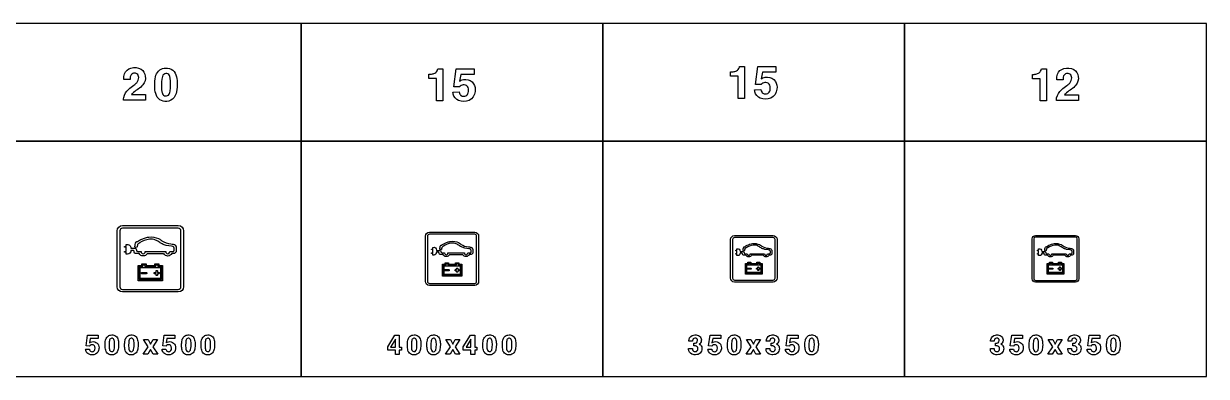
# Model space of a CAD drawing. Extents: x 0 to 18160, y 0 to 2655.
# Drawn here: x 9262 to 18160, y 0 to 2655 of the extents above; entities that cross this region are included whole.
import ezdxf

# ---------------------------------------------------------------- set-up
doc = ezdxf.new("R2010")
doc.units = 0
doc.header["$MEASUREMENT"] = 0

msp = doc.modelspace()

# ---------------------------------------------------------------- linework, layer by layer
for points in [[(9080, 1770), (11350, 1770), (11350, 2655), (9080, 2655)], [(11350, 1770), (13620, 1770), (13620, 2655), (11350, 2655)], [(13620, 1770), (15890, 1770), (15890, 2655), (13620, 2655)], [(15890, 1770), (18160, 1770), (18160, 2655), (15890, 2655)], [(9080, 0), (11350, 0), (11350, 1770), (9080, 1770)], [(11350, 0), (13620, 0), (13620, 1770), (11350, 1770)], [(13620, 0), (15890, 0), (15890, 1770), (13620, 1770)], [(15890, 0), (18160, 0), (18160, 1770), (15890, 1770)], [(10214.9, 834.511), (10247.7, 834.511), (10247.7, 847.511), (10279, 847.511), (10279, 834.511), (10305.6, 834.511), (10305.6, 720.226), (10214.9, 720.226), (10124.3, 720.226), (10124.3, 834.511), (10150.9, 834.511), (10150.9, 847.511), (10182.2, 847.511), (10182.2, 834.511)], [(10214.9, 826.654), (10255.9, 826.654), (10255.9, 839.654), (10272, 839.654), (10272, 826.654), (10298.5, 826.654), (10298.5, 728.083), (10214.9, 728.083), (10131.4, 728.083), (10131.4, 826.654), (10157.9, 826.654), (10157.9, 839.654), (10174, 839.654), (10174, 826.654)], [(10214.9, 818.939), (10290.5, 818.939), (10290.5, 736.225), (10214.9, 736.225), (10139.4, 736.225), (10139.4, 818.939)], [(12485, 844.609), (12511.2, 844.609), (12511.2, 855.008), (12536.2, 855.008), (12536.2, 844.609), (12557.5, 844.609), (12557.5, 753.18), (12485, 753.18), (12412.4, 753.18), (12412.4, 844.609), (12433.7, 844.609), (12433.7, 855.008), (12458.7, 855.008), (12458.7, 844.609)], [(12485, 838.323), (12517.7, 838.323), (12517.7, 848.723), (12530.6, 848.723), (12530.6, 838.323), (12551.8, 838.323), (12551.8, 759.466), (12485, 759.466), (12418.1, 759.466), (12418.1, 838.323), (12439.3, 838.323), (12439.3, 848.723), (12452.2, 848.723), (12452.2, 838.323)], [(12485, 832.151), (12545.4, 832.151), (12545.4, 765.979), (12485, 765.979), (12424.5, 765.979), (12424.5, 832.151)], [(14755, 849.657), (14777.9, 849.657), (14777.9, 858.756), (14799.8, 858.756), (14799.8, 849.657), (14818.4, 849.657), (14818.4, 769.657), (14755, 769.657), (14691.5, 769.657), (14691.5, 849.657), (14710.1, 849.657), (14710.1, 858.756), (14732, 858.756), (14732, 849.657)], [(14755, 844.157), (14783.6, 844.157), (14783.6, 853.256), (14794.9, 853.256), (14794.9, 844.157), (14813.4, 844.157), (14813.4, 775.157), (14755, 775.157), (14696.5, 775.157), (14696.5, 844.157), (14715, 844.157), (14715, 853.256), (14726.3, 853.256), (14726.3, 844.157)], [(14755, 838.756), (14807.8, 838.756), (14807.8, 780.856), (14755, 780.856), (14702.1, 780.856), (14702.1, 838.756)], [(17025, 849.657), (17047.9, 849.657), (17047.9, 858.756), (17069.8, 858.756), (17069.8, 849.657), (17088.4, 849.657), (17088.4, 769.657), (17025, 769.657), (16961.5, 769.657), (16961.5, 849.657), (16980.1, 849.657), (16980.1, 858.756), (17002, 858.756), (17002, 849.657)], [(17025, 844.157), (17053.6, 844.157), (17053.6, 853.256), (17064.9, 853.256), (17064.9, 844.157), (17083.4, 844.157), (17083.4, 775.157), (17025, 775.157), (16966.5, 775.157), (16966.5, 844.157), (16985, 844.157), (16985, 853.256), (16996.3, 853.256), (16996.3, 844.157)], [(17025, 838.756), (17077.8, 838.756), (17077.8, 780.856), (17025, 780.856), (16972.1, 780.856), (16972.1, 838.756)], [(10198.2, 221.797), (10163.1, 276.346), (10197.9, 276.346), (10216.2, 242.294), (10234.9, 276.346), (10269, 276.346), (10233.5, 222.318), (10270, 166.299), (10235.4, 166.299), (10215.6, 202.389), (10195.2, 166.299), (10161, 166.299)], [(12001, 222.096), (12055.2, 309.963), (12087.1, 309.963), (12087.1, 219.228), (12103.3, 219.228), (12103.3, 196.409), (12087.1, 196.409), (12087.1, 165.058), (12058.6, 165.058), (12058.6, 196.409), (12001, 196.409)], [(12058.6, 280.769), (12022.6, 219.228), (12058.6, 219.228)], [(12472.5, 221.797), (12437.4, 276.346), (12472.2, 276.346), (12490.5, 242.294), (12509.2, 276.346), (12543.3, 276.346), (12507.8, 222.318), (12544.3, 166.299), (12509.7, 166.299), (12489.9, 202.389), (12469.5, 166.299), (12435.3, 166.299)], [(12569, 222.114), (12623.3, 309.981), (12655.1, 309.981), (12655.1, 219.246), (12671.3, 219.246), (12671.3, 196.427), (12655.1, 196.427), (12655.1, 165.076), (12626.6, 165.076), (12626.6, 196.427), (12569, 196.427)], [(12626.6, 280.787), (12590.6, 219.246), (12626.6, 219.246)], [(14734.2, 221.783), (14699.1, 276.332), (14733.9, 276.332), (14752.1, 242.28), (14770.8, 276.332), (14805, 276.333), (14769.4, 222.304), (14806, 166.285), (14771.4, 166.285), (14751.6, 202.375), (14731.2, 166.285), (14697, 166.285)], [(17004.2, 221.783), (16969.1, 276.332), (17003.9, 276.332), (17022.1, 242.28), (17040.8, 276.332), (17075, 276.333), (17039.4, 222.304), (17076, 166.285), (17041.4, 166.285), (17021.6, 202.375), (17001.2, 166.285), (16967, 166.285)]]:
    msp.add_lwpolyline(points, close=True)
for points in [[(10012.9, 2078.85, -0.0640343), (10014.2, 2099.78, -0.161687), (10050, 2160.33, -0.0283718), (10091.8, 2192.71, 0.0545111), (10112.7, 2210.64, 0.192461), (10127.7, 2250.18, 0.234238), (10114.1, 2276.56, 0.196223), (10088.8, 2281.34, 0.252425), (10066.8, 2264.16, 0.0856617), (10062.7, 2247.14, 0.0202329), (10062, 2235.45), (10015.3, 2235.45, -0.0983795), (10021.4, 2276.76, -0.245047), (10067.6, 2319.89, -0.207102), (10144.5, 2311.55, -0.233443), (10177, 2259.22, -0.20961), (10158.8, 2195.04, -0.0785124), (10124.9, 2163.57, 0.0107372), (10089.1, 2137.78, 0.0665092), (10073.2, 2121.74), (10177.7, 2121.74), (10177.7, 2078.85)], [(10247.9, 2191.49, -0.0563084), (10253.9, 2254.32, -0.130301), (10276.1, 2298.12, -0.174843), (10317.9, 2319.53, -0.147552), (10371, 2312.89, -0.192146), (10407.8, 2269.73, -0.0833996), (10417.1, 2212.7, -0.0545507), (10412.1, 2141.92, -0.116773), (10393, 2097.85, -0.221099), (10338.1, 2070.16, -0.162564), (10286.7, 2082.68, -0.174743), (10255.4, 2128.1, -0.0640867), (10247.9, 2186.79)], [(12310.9, 2274.45), (12324.1, 2274.45, 0.0261527), (12330.1, 2275.12, 0.0824327), (12354.9, 2282.34, 0.211118), (12374.9, 2306.08, 0.0230957), (12377.6, 2315.99), (12415.7, 2315.99), (12415.7, 2074.01), (12367.1, 2074.01), (12367.1, 2241.03), (12310.9, 2241.03)], [(12491, 2139), (12538, 2140.78, 0.0452719), (12544.4, 2124.55, 0.0567733), (12549.1, 2117.67, 0.070207), (12553.5, 2114.2, 0.264984), (12589.6, 2112.3, 0.20748), (12607, 2135.41, 0.147389), (12605.8, 2173.44, 0.308532), (12576.4, 2194.85, 0.215743), (12546.7, 2184.62, 0.028781), (12541.3, 2178.38), (12498.7, 2180.39), (12516.5, 2315.07), (12650.5, 2315.07), (12650.5, 2273.2), (12550.1, 2273.2), (12541.1, 2221.19, -0.0211252), (12554.1, 2228.73, -0.121371), (12587.4, 2234.58, -0.244671), (12647.2, 2202.63, -0.173069), (12658.7, 2143.5, -0.256779), (12613.6, 2077.51, -0.199585), (12534, 2076.44, -0.245625), (12493.7, 2125.34, -0.0170062)], [(14580.9, 2291.94), (14594, 2291.94, 0.0261527), (14600, 2292.61, 0.0824327), (14624.9, 2299.84, 0.211118), (14644.9, 2323.58, 0.0230957), (14647.6, 2333.49), (14685.7, 2333.49), (14685.7, 2091.51), (14637.1, 2091.51), (14637.1, 2258.53), (14580.9, 2258.53)], [(14761, 2156.5), (14808, 2158.28, 0.0452719), (14814.4, 2142.04, 0.0567733), (14819.1, 2135.17, 0.070207), (14823.5, 2131.7, 0.264984), (14859.6, 2129.8, 0.20748), (14877, 2152.9, 0.147389), (14875.8, 2190.94, 0.308532), (14846.4, 2212.34, 0.215743), (14816.7, 2202.11, 0.028781), (14811.3, 2195.87), (14768.7, 2197.89), (14786.5, 2332.56), (14920.5, 2332.56), (14920.5, 2290.7), (14820.1, 2290.7), (14811.1, 2238.69, -0.0211252), (14824, 2246.23, -0.121371), (14857.4, 2252.07, -0.244671), (14917.2, 2220.12, -0.173069), (14928.7, 2161, -0.256779), (14883.6, 2095.01, -0.199585), (14804, 2093.94, -0.245625), (14763.7, 2142.83, -0.0170062)], [(16852.4, 2273.43), (16865.5, 2273.43, 0.0261527), (16871.5, 2274.1, 0.0824327), (16896.4, 2281.32, 0.211118), (16916.4, 2305.06, 0.0230957), (16919, 2314.97), (16957.1, 2314.97), (16957.1, 2072.99), (16908.5, 2072.99), (16908.5, 2240.01), (16852.4, 2240.01)], [(17032.5, 2075.98, -0.0640343), (17033.7, 2096.92, -0.161687), (17069.6, 2157.46, -0.0283718), (17111.4, 2189.85, 0.0545111), (17132.3, 2207.78, 0.192461), (17147.3, 2247.31, 0.234238), (17133.7, 2273.69, 0.196223), (17108.4, 2278.47, 0.252425), (17086.4, 2261.29, 0.0856617), (17082.3, 2244.27, 0.0202329), (17081.6, 2232.58), (17034.9, 2232.58, -0.0983795), (17041, 2273.89, -0.245047), (17087.1, 2317.02, -0.207102), (17164.1, 2308.68, -0.233443), (17196.6, 2256.35, -0.20961), (17178.4, 2192.18, -0.0785124), (17144.5, 2160.7, 0.0107372), (17108.7, 2134.91, 0.0665092), (17092.8, 2118.88), (17197.3, 2118.88), (17197.3, 2075.98)], [(10299.2, 2160.96, 0.0124589), (10299.8, 2154.64, 0.0668192), (10305.4, 2129.25, 0.615362), (10356.3, 2123.64, 0.0726881), (10361.7, 2136.67, 0.0588562), (10366.4, 2173.95, 0.0389037), (10364.8, 2240.94, 0.084671), (10358.2, 2264.28, 0.156013), (10346.8, 2276.44, 0.143208), (10331, 2279.4, 0.172584), (10315.3, 2273.2, 0.132565), (10305.3, 2257.64, 0.0498315), (10300.8, 2235.92, 0.0368731)], [(10005, 634.996, -0.414213), (9964.99, 674.996), (9964.99, 1095, -0.414213), (10005, 1135), (10425, 1135, -0.414213), (10465, 1095), (10465, 674.996, -0.414213), (10425, 634.996)], [(10005, 654.996), (10425, 654.996, 0.414213), (10445, 674.996), (10445, 1095, 0.414213), (10425, 1115), (10005, 1115, 0.414213), (9984.99, 1095), (9984.99, 674.996, 0.414213)], [(12315, 684.995, -0.414213), (12285, 714.995), (12285, 1055, -0.414213), (12315, 1085), (12655, 1085, -0.414213), (12685, 1055), (12685, 714.995, -0.414213), (12655, 684.995)], [(12315, 699.996), (12655, 699.996, 0.414213), (12670, 714.996), (12670, 1055, 0.414213), (12655, 1070), (12315, 1070, 0.414213), (12300, 1055), (12300, 714.996, 0.414213)], [(10393.1, 966.2, 0.124732), (10392.6, 968.979, 0.0381465), (10390.6, 971.802, 0.227751), (10373.9, 980.011), (10334.2, 985.847, -0.0593757), (10303.2, 996.536, -0.0433278), (10285.2, 1007.12, 0.0348734), (10254.1, 1025.7, 0.127708), (10207.2, 1032.65, 0.0991809), (10133.6, 1004.05, -0.0411542), (10131.5, 1002.62, -0.0320584), (10128.3, 1001.2, 0.0104138), (10127.6, 1000.91, 0.123493), (10123.6, 998.767, 0.111268), (10118.3, 992.052, 0.15178), (10117.2, 987.766, 0.0146576), (10117.1, 984.195, -0.0775334), (10115.5, 977.494), (10115.1, 976.144, -0.0309572), (10114.5, 974.315, -0.065183), (10113.8, 973.372, -0.297619), (10100.2, 972.312, -0.324803), (10099.5, 973.687, -0.0178227), (10099.2, 975.976, -0.0285094), (10099.2, 978.952, -0.0355066), (10101.8, 993.2, -0.0861176), (10108.3, 1010.82, -0.179688), (10111.6, 1014.17, -0.142431), (10114.8, 1014.57), (10118.3, 1014.61, 0.224117), (10119.3, 1014.92, -0.0786464), (10143.9, 1029.77, -0.0361583), (10170.8, 1040.9, -0.0398767), (10202.3, 1048.82, -0.140332), (10275.8, 1036.92, -0.0443647), (10295.8, 1025.28, -0.0139039), (10301.8, 1020.8, 0.131042), (10368.1, 997.662), (10379.5, 996.233, -0.0802319), (10393.6, 993.238, -0.0112995), (10396.9, 992.013, -0.11714), (10407.2, 980.909, -0.0985183), (10409.2, 975.376), (10409.2, 939.433, -0.313688), (10407.6, 934.838, -0.113281), (10395.9, 925.035), (10376.6, 925.033, -0.616904), (10316.8, 923.732), (10313.3, 923.471), (10191.2, 923.351, -0.572758), (10129.8, 923.854), (10103.3, 923.857, -0.35486), (10092.2, 934.643), (10092.2, 939.26, 0.424123), (10085.6, 946.887), (10084.8, 946.894), (10068.5, 946.751, -0.392922), (10043.8, 918.87, -0.0980729), (10033.3, 919.878), (10033.3, 928.854), (10033.3, 930.202), (10033.3, 935.488), (10020.9, 935.482), (10020.6, 935.482), (10020.6, 940.739), (10021.1, 940.739), (10033.3, 940.745), (10033.3, 945.036), (10033.3, 953.937), (10033.3, 971.815), (10020.6, 971.815), (10020.6, 977.072), (10033.3, 977.072), (10033.3, 978.513), (10033.3, 992.021, -0.523805), (10068.2, 964.878, 0.226693), (10069.1, 964.306, 0.0494083), (10069.8, 964.306), (10100.1, 964.306, -0.36708), (10110.2, 949.823, 0.267395), (10120.6, 940.042, 0.0983989), (10121.6, 939.948), (10144.6, 939.948), (10144.9, 939.948, 0.00676945), (10144.8, 939.227, 1.04078), (10176.3, 939.945), (10330.8, 939.977, 1.09221), (10361.6, 939.955), (10385.9, 939.961, 0.414492), (10393, 947.106), (10393.1, 963.422)], [(12627.4, 949.959, 0.124732), (12627.1, 952.182, 0.0381465), (12625.5, 954.441, 0.227751), (12612.1, 961.008), (12580.4, 965.677, -0.0593757), (12555.6, 974.228, -0.0433278), (12541.2, 982.696, 0.0348734), (12516.2, 997.556, 0.127708), (12478.8, 1003.12, 0.0991809), (12419.9, 980.241, -0.0411542), (12418.2, 979.099, -0.0320584), (12415.7, 977.956, 0.0104138), (12415.1, 977.727, 0.123493), (12411.9, 976.013, 0.111268), (12407.7, 970.641, 0.15178), (12406.8, 967.213, 0.0146576), (12406.6, 964.355, -0.0775334), (12405.4, 958.995), (12405, 957.915, -0.0309572), (12404.6, 956.451, -0.065183), (12404, 955.697, -0.297619), (12393.2, 954.849, -0.324803), (12392.6, 955.949, -0.0178227), (12392.4, 957.781, -0.0285094), (12392.4, 960.161, -0.0355066), (12394.4, 971.56, -0.0861176), (12399.7, 985.659, -0.179688), (12402.3, 988.333, -0.142431), (12404.8, 988.658), (12407.7, 988.685, 0.224117), (12408.5, 988.939, -0.0786464), (12428.1, 1000.81, -0.0361583), (12449.6, 1009.72, -0.0398767), (12474.9, 1016.06, -0.140332), (12533.6, 1006.53, -0.0443647), (12549.6, 997.223, -0.0139039), (12554.4, 993.64, 0.131042), (12607.4, 975.129), (12616.6, 973.986, -0.0802319), (12627.9, 971.59, -0.0112995), (12630.5, 970.61, -0.11714), (12638.8, 961.727, -0.0985183), (12640.4, 957.301), (12640.4, 928.546, -0.313688), (12639.1, 924.87, -0.113281), (12629.7, 917.027), (12614.3, 917.026, -0.616904), (12566.4, 915.985), (12563.7, 915.776), (12466, 915.68, -0.572758), (12416.8, 916.083), (12395.7, 916.085, -0.35486), (12386.8, 924.714), (12386.8, 928.408, 0.424123), (12381.5, 934.509), (12380.8, 934.515), (12367.8, 934.4, -0.392922), (12348, 912.095, -0.0980729), (12339.7, 912.902), (12339.7, 920.083), (12339.7, 921.161), (12339.7, 925.39), (12329.7, 925.385), (12329.5, 925.385), (12329.5, 929.591), (12329.8, 929.591), (12339.7, 929.595), (12339.7, 933.028), (12339.7, 940.149), (12339.7, 954.451), (12329.5, 954.451), (12329.5, 958.657), (12339.7, 958.657), (12339.7, 959.81), (12339.7, 970.616, -0.523805), (12367.6, 948.902, 0.226693), (12368.2, 948.445, 0.0494083), (12368.8, 948.445), (12393, 948.445, -0.36708), (12401.2, 936.858, 0.267395), (12409.5, 929.033, 0.0983989), (12410.3, 928.958), (12428.7, 928.958), (12428.9, 928.958, 0.00676945), (12428.8, 928.381, 1.04078), (12454.1, 928.956), (12577.6, 928.981, 1.09221), (12602.3, 928.964), (12621.7, 928.968, 0.414492), (12627.4, 934.685), (12627.4, 947.737)], [(14610, 709.996, -0.414213), (14580, 739.996), (14580, 1030, -0.414213), (14610, 1060), (14900, 1060, -0.414213), (14930, 1030), (14930, 739.996, -0.414213), (14900, 709.996)], [(14610, 724.996), (14900, 724.996, 0.414213), (14915, 739.996), (14915, 1030, 0.414213), (14900, 1045), (14610, 1045, 0.414213), (14595, 1030), (14595, 739.996, 0.414213)], [(14879.6, 941.838, 0.124732), (14879.3, 943.784, 0.0381465), (14877.9, 945.76, 0.227751), (14866.2, 951.506), (14838.4, 955.591, -0.0593757), (14816.7, 963.074, -0.0433278), (14804.1, 970.483, 0.0348734), (14782.3, 983.486, 0.127708), (14749.5, 988.351, 0.0991809), (14698, 968.335, -0.0411542), (14696.5, 967.335, -0.0320584), (14694.3, 966.335, 0.0104138), (14693.8, 966.135, 0.123493), (14691, 964.635, 0.111268), (14687.3, 959.935, 0.15178), (14686.5, 956.935, 0.0146576), (14686.4, 954.435, -0.0775334), (14685.3, 949.745), (14685, 948.799, -0.0309572), (14684.6, 947.519, -0.065183), (14684.1, 946.859, -0.297619), (14674.6, 946.117, -0.324803), (14674.1, 947.08, -0.0178227), (14673.9, 948.682, -0.0285094), (14673.9, 950.765, -0.0355066), (14675.7, 960.739, -0.0861176), (14680.3, 973.076, -0.179688), (14682.6, 975.416, -0.142431), (14684.8, 975.7), (14687.3, 975.723, 0.224117), (14688, 975.946, -0.0786464), (14705.2, 986.335, -0.0361583), (14724, 994.13, -0.0398767), (14746.1, 999.675, -0.140332), (14797.5, 991.339, -0.0443647), (14811.5, 983.194, -0.0139039), (14815.7, 980.059, 0.131042), (14862.1, 963.862), (14870.1, 962.862, -0.0802319), (14880, 960.765, -0.0112995), (14882.3, 959.908, -0.11714), (14889.5, 952.135, -0.0985183), (14890.9, 948.262), (14890.9, 923.102, -0.313688), (14889.8, 919.885, -0.113281), (14881.6, 913.023), (14868.1, 913.022, -0.616904), (14826.2, 912.111), (14823.8, 911.928), (14738.3, 911.844, -0.572758), (14695.3, 912.197), (14676.8, 912.199, -0.35486), (14669, 919.749), (14669, 922.981, 0.424123), (14664.4, 928.32), (14663.8, 928.325), (14652.4, 928.224, -0.392922), (14635.1, 908.707, -0.0980729), (14627.8, 909.414), (14627.8, 915.697), (14627.8, 916.64), (14627.8, 920.34), (14619.1, 920.336), (14618.9, 920.336), (14618.9, 924.016), (14619.2, 924.016), (14627.8, 924.02), (14627.8, 927.024), (14627.8, 933.254), (14627.8, 945.769), (14618.9, 945.769), (14618.9, 949.449), (14627.8, 949.449), (14627.8, 950.457), (14627.8, 959.914, -0.523805), (14652.2, 940.914, 0.226693), (14652.8, 940.513, 0.0494083), (14653.3, 940.513), (14674.5, 940.513, -0.36708), (14681.6, 930.374, 0.267395), (14688.9, 923.528, 0.0983989), (14689.6, 923.462), (14705.7, 923.462), (14705.9, 923.462, 0.00676945), (14705.8, 922.957, 1.04078), (14727.9, 923.46), (14836, 923.483, 1.09221), (14857.6, 923.467), (14874.6, 923.471, 0.414492), (14879.6, 928.473), (14879.6, 939.894)], [(16874, 709.996, -0.414213), (16850, 733.996), (16850, 1036, -0.414213), (16874, 1060), (17176, 1060, -0.414213), (17200, 1036), (17200, 733.996, -0.414213), (17176, 709.996)], [(16874, 721.996), (17176, 721.996, 0.414213), (17188, 733.996), (17188, 1036, 0.414213), (17176, 1048), (16874, 1048, 0.414213), (16862, 1036), (16862, 733.996, 0.414213)], [(17149.6, 941.838, 0.124732), (17149.3, 943.784, 0.0381465), (17147.9, 945.76, 0.227751), (17136.2, 951.506), (17108.4, 955.591, -0.0593757), (17086.7, 963.074, -0.0433278), (17074.1, 970.483, 0.0348734), (17052.3, 983.486, 0.127708), (17019.5, 988.351, 0.0991809), (16968, 968.335, -0.0411542), (16966.5, 967.335, -0.0320584), (16964.3, 966.335, 0.0104138), (16963.8, 966.135, 0.123493), (16961, 964.635, 0.111268), (16957.3, 959.935, 0.15178), (16956.5, 956.935, 0.0146576), (16956.4, 954.435, -0.0775334), (16955.3, 949.745), (16955, 948.799, -0.0309572), (16954.6, 947.519, -0.065183), (16954.1, 946.859, -0.297619), (16944.6, 946.117, -0.324803), (16944.1, 947.08, -0.0178227), (16943.9, 948.682, -0.0285094), (16943.9, 950.765, -0.0355066), (16945.7, 960.739, -0.0861176), (16950.3, 973.076, -0.179688), (16952.6, 975.416, -0.142431), (16954.8, 975.7), (16957.3, 975.723, 0.224117), (16958, 975.946, -0.0786464), (16975.2, 986.335, -0.0361583), (16994, 994.13, -0.0398767), (17016.1, 999.675, -0.140332), (17067.5, 991.339, -0.0443647), (17081.5, 983.194, -0.0139039), (17085.7, 980.059, 0.131042), (17132.1, 963.862), (17140.1, 962.862, -0.0802319), (17150, 960.765, -0.0112995), (17152.3, 959.908, -0.11714), (17159.5, 952.135, -0.0985183), (17160.9, 948.262), (17160.9, 923.102, -0.313688), (17159.8, 919.885, -0.113281), (17151.6, 913.023), (17138.1, 913.022, -0.616904), (17096.2, 912.111), (17093.8, 911.928), (17008.3, 911.844, -0.572758), (16965.3, 912.197), (16946.8, 912.199, -0.35486), (16939, 919.749), (16939, 922.981, 0.424123), (16934.4, 928.32), (16933.8, 928.325), (16922.4, 928.224, -0.392922), (16905.1, 908.707, -0.0980729), (16897.8, 909.414), (16897.8, 915.697), (16897.8, 916.64), (16897.8, 920.34), (16889.1, 920.336), (16888.9, 920.336), (16888.9, 924.016), (16889.2, 924.016), (16897.8, 924.02), (16897.8, 927.024), (16897.8, 933.254), (16897.8, 945.769), (16888.9, 945.769), (16888.9, 949.449), (16897.8, 949.449), (16897.8, 950.457), (16897.8, 959.914, -0.523805), (16922.2, 940.914, 0.226693), (16922.8, 940.513, 0.0494083), (16923.3, 940.513), (16944.5, 940.513, -0.36708), (16951.6, 930.374, 0.267395), (16958.9, 923.528, 0.0983989), (16959.6, 923.462), (16975.7, 923.462), (16975.9, 923.462, 0.00676945), (16975.8, 922.957, 1.04078), (16997.9, 923.46), (17106, 923.483, 1.09221), (17127.6, 923.467), (17144.6, 923.471, 0.414492), (17149.6, 928.473), (17149.6, 939.894)], [(12433.2, 803.116), (12460.7, 803.116, -0.413822), (12463, 800.831), (12463, 797.173, -0.413814), (12460.7, 794.888), (12433.2, 794.888, -0.413841), (12430.9, 797.173), (12430.9, 800.831, -0.413833)], [(12527.2, 803.116), (12537, 803.116, -0.413823), (12539.2, 800.831), (12539.1, 797.173, -0.413815), (12537, 794.888), (12527.2, 794.888), (12527.2, 785.631, -0.413833), (12525, 783.345), (12521.6, 783.345, -0.413822), (12519.4, 785.631), (12519.4, 794.888), (12510, 794.888, -0.413834), (12507.7, 797.173), (12507.7, 800.831, -0.413842), (12510, 803.116), (12519.4, 803.116), (12519.4, 812.373, -0.413852), (12521.6, 814.659), (12525, 814.659, -0.413841), (12527.2, 812.373)], [(14709.7, 813.351), (14733.8, 813.351, -0.413822), (14735.8, 811.351), (14735.8, 808.151, -0.413814), (14733.8, 806.151), (14709.7, 806.151, -0.413841), (14707.7, 808.151), (14707.7, 811.351, -0.413833)], [(14792, 813.351), (14800.5, 813.351, -0.413823), (14802.5, 811.351), (14802.4, 808.151, -0.413815), (14800.5, 806.151), (14792, 806.151), (14792, 798.051, -0.413833), (14790, 796.051), (14787.1, 796.051, -0.413822), (14785.1, 798.051), (14785.1, 806.151), (14776.9, 806.151, -0.413834), (14774.9, 808.151), (14774.9, 811.351, -0.413842), (14776.9, 813.351), (14785.1, 813.351), (14785.1, 821.451, -0.413852), (14787.1, 823.451), (14790, 823.451, -0.413841), (14792, 821.451)], [(16979.7, 813.351), (17003.8, 813.351, -0.413822), (17005.8, 811.351), (17005.8, 808.151, -0.413814), (17003.8, 806.151), (16979.7, 806.151, -0.413841), (16977.7, 808.151), (16977.7, 811.351, -0.413833)], [(17062, 813.351), (17070.5, 813.351, -0.413823), (17072.5, 811.351), (17072.4, 808.151, -0.413815), (17070.5, 806.151), (17062, 806.151), (17062, 798.051, -0.413833), (17060, 796.051), (17057.1, 796.051, -0.413822), (17055.1, 798.051), (17055.1, 806.151), (17046.9, 806.151, -0.413834), (17044.9, 808.151), (17044.9, 811.351, -0.413842), (17046.9, 813.351), (17055.1, 813.351), (17055.1, 821.451, -0.413852), (17057.1, 823.451), (17060, 823.451, -0.413841), (17062, 821.451)], [(10150.2, 782.646), (10184.7, 782.646, -0.413822), (10187.5, 779.789), (10187.5, 775.217, -0.413814), (10184.7, 772.36), (10150.2, 772.36, -0.413841), (10147.4, 775.217), (10147.4, 779.789, -0.413833)], [(10267.8, 782.646), (10279.9, 782.646, -0.413823), (10282.8, 779.789), (10282.7, 775.217, -0.413815), (10279.9, 772.36), (10267.8, 772.36), (10267.8, 760.789, -0.413833), (10264.9, 757.932), (10260.8, 757.932, -0.413822), (10257.9, 760.789), (10257.9, 772.36), (10246.2, 772.36, -0.413834), (10243.4, 775.217), (10243.4, 779.789, -0.413842), (10246.2, 782.646), (10257.9, 782.646), (10257.9, 794.217, -0.413852), (10260.8, 797.074), (10264.9, 797.074, -0.413841), (10267.8, 794.217)], [(9727.74, 203.882), (9755.92, 204.948, 0.0452719), (9759.76, 195.209, 0.0567733), (9762.6, 191.086, 0.070207), (9765.26, 189, 0.264984), (9786.87, 187.863, 0.20748), (9797.32, 201.726, 0.147389), (9796.63, 224.545, 0.308532), (9779, 237.389, 0.215743), (9761.13, 231.252, 0.028781), (9757.91, 227.507), (9732.34, 228.716), (9743.03, 309.522), (9823.45, 309.522), (9823.45, 284.403), (9763.2, 284.403), (9757.82, 253.195, -0.0211252), (9765.56, 257.721, -0.121371), (9785.56, 261.228, -0.244671), (9821.44, 242.057, -0.173069), (9828.38, 206.583, -0.256779), (9801.28, 166.986, -0.199585), (9753.55, 166.346, -0.245625), (9729.38, 195.683, -0.0170062)], [(9874.18, 234.284, -0.0563084), (9877.8, 271.986, -0.130301), (9891.12, 298.265, -0.174843), (9916.21, 311.109, -0.147552), (9948.09, 307.128, -0.192146), (9970.17, 281.228, -0.0833996), (9975.72, 247.01, -0.0545507), (9972.71, 204.545, -0.116773), (9961.26, 178.1, -0.221099), (9928.35, 161.488, -0.162564), (9897.47, 169, -0.174743), (9878.7, 196.251, -0.0640867), (9874.22, 231.464)], [(9905.01, 215.967, 0.0124589), (9905.31, 212.175, 0.0668192), (9908.68, 196.938, 0.615362), (9939.22, 193.574, 0.0726881), (9942.49, 201.393, 0.0588562), (9945.31, 223.763, 0.0389037), (9944.34, 263.953, 0.084671), (9940.39, 277.957, 0.156013), (9933.51, 285.256, 0.143208), (9924.08, 287.033, 0.172584), (9914.63, 283.313, 0.132565), (9908.66, 273.976, 0.0498315), (9905.93, 260.943, 0.0368731)], [(10020.9, 234.284, -0.0563084), (10024.5, 271.986, -0.130301), (10037.9, 298.265, -0.174843), (10063, 311.109, -0.147552), (10094.8, 307.128, -0.192146), (10116.9, 281.227, -0.0833996), (10122.5, 247.009, -0.0545507), (10119.5, 204.545, -0.116773), (10108, 178.1, -0.221099), (10075.1, 161.488, -0.162564), (10044.2, 169, -0.174743), (10025.4, 196.251, -0.0640867), (10021, 231.465)], [(10051.8, 215.967, 0.0124589), (10052.1, 212.175, 0.0668192), (10055.4, 196.938, 0.615362), (10086, 193.574, 0.0726881), (10089.2, 201.393, 0.0588562), (10092.1, 223.763, 0.0389037), (10091.1, 263.953, 0.084671), (10087.1, 277.957, 0.156013), (10080.3, 285.256, 0.143208), (10070.8, 287.033, 0.172584), (10061.4, 283.313, 0.132565), (10055.4, 273.976, 0.0498315), (10052.7, 260.943, 0.0368731)], [(10303.3, 203.891), (10331.5, 204.957, 0.0452719), (10335.3, 195.218, 0.0567733), (10338.2, 191.095, 0.070207), (10340.8, 189.009, 0.264984), (10362.4, 187.872, 0.20748), (10372.9, 201.735, 0.147389), (10372.2, 224.554, 0.308532), (10354.6, 237.398, 0.215743), (10336.7, 231.261, 0.028781), (10333.5, 227.517), (10307.9, 228.725), (10318.6, 309.531), (10399, 309.531), (10399, 284.412), (10338.8, 284.412), (10333.4, 253.204, -0.0211252), (10341.1, 257.73, -0.121371), (10361.1, 261.237, -0.244671), (10397, 242.066, -0.173069), (10404, 206.592, -0.256779), (10376.8, 166.995, -0.199585), (10329.1, 166.355, -0.245625), (10304.9, 195.692, -0.0170062)], [(10449.7, 234.285, -0.0563084), (10453.4, 271.986, -0.130301), (10466.7, 298.266, -0.174843), (10491.8, 311.109, -0.147552), (10523.7, 307.128, -0.192146), (10545.7, 281.228, -0.0833996), (10551.3, 247.01, -0.0545507), (10548.3, 204.545, -0.116773), (10536.8, 178.1, -0.221099), (10503.9, 161.488, -0.162564), (10473, 169, -0.174743), (10454.3, 196.251, -0.0640867), (10449.8, 231.465)], [(10480.6, 215.967, 0.0124589), (10480.9, 212.176, 0.0668192), (10484.2, 196.939, 0.615362), (10514.8, 193.574, 0.0726881), (10518.1, 201.394, 0.0588562), (10520.9, 223.763, 0.0389037), (10519.9, 263.953, 0.084671), (10516, 277.958, 0.156013), (10509.1, 285.256, 0.143208), (10499.7, 287.033, 0.172584), (10490.2, 283.313, 0.132565), (10484.2, 273.977, 0.0498315), (10481.5, 260.943, 0.0368731)], [(10596.5, 234.275, -0.0563084), (10600.1, 271.977, -0.130301), (10613.4, 298.256, -0.174843), (10638.5, 311.1, -0.147552), (10670.4, 307.119, -0.192146), (10692.5, 281.219, -0.0833996), (10698, 247.001, -0.0545507), (10695, 204.536, -0.116773), (10683.6, 178.091, -0.221099), (10650.7, 161.479, -0.162564), (10619.8, 168.991, -0.174743), (10601, 196.242, -0.0640867), (10596.5, 231.455)], [(10627.3, 215.958, 0.0124589), (10627.6, 212.166, 0.0668192), (10631, 196.929, 0.615362), (10661.5, 193.565, 0.0726881), (10664.8, 201.384, 0.0588562), (10667.6, 223.754, 0.0389037), (10666.7, 263.944, 0.084671), (10662.7, 277.948, 0.156013), (10655.8, 285.247, 0.143208), (10646.4, 287.024, 0.172584), (10636.9, 283.304, 0.132565), (10631, 273.967, 0.0498315), (10628.2, 260.934, 0.0368731)], [(12148.5, 234.285, -0.0563084), (12152.1, 271.986, -0.130301), (12165.4, 298.266, -0.174843), (12190.5, 311.109, -0.147552), (12222.4, 307.128, -0.192146), (12244.5, 281.228, -0.0833996), (12250, 247.01, -0.0545507), (12247, 204.545, -0.116773), (12235.6, 178.1, -0.221099), (12202.6, 161.489, -0.162564), (12171.8, 169, -0.174743), (12153, 196.252, -0.0640867), (12148.5, 231.465)], [(12179.3, 215.967, 0.0124589), (12179.6, 212.176, 0.0668192), (12183, 196.939, 0.615362), (12213.5, 193.574, 0.0726881), (12216.8, 201.394, 0.0588562), (12219.6, 223.763, 0.0389037), (12218.6, 263.953, 0.084671), (12214.7, 277.958, 0.156013), (12207.8, 285.256, 0.143208), (12198.4, 287.034, 0.172584), (12188.9, 283.313, 0.132565), (12183, 273.977, 0.0498315), (12180.2, 260.943, 0.0368731)], [(12295.2, 234.285, -0.0563084), (12298.9, 271.986, -0.130301), (12312.2, 298.266, -0.174843), (12337.3, 311.109, -0.147552), (12369.1, 307.128, -0.192146), (12391.2, 281.228, -0.0833996), (12396.8, 247.01, -0.0545507), (12393.8, 204.545, -0.116773), (12382.3, 178.1, -0.221099), (12349.4, 161.489, -0.162564), (12318.5, 169.001, -0.174743), (12299.8, 196.252, -0.0640867), (12295.3, 231.465)], [(12326.1, 215.967, 0.0124589), (12326.4, 212.176, 0.0668192), (12329.7, 196.939, 0.615362), (12360.3, 193.574, 0.0726881), (12363.5, 201.394, 0.0588562), (12366.4, 223.763, 0.0389037), (12365.4, 263.953, 0.084671), (12361.4, 277.958, 0.156013), (12354.6, 285.256, 0.143208), (12345.1, 287.034, 0.172584), (12335.7, 283.313, 0.132565), (12329.7, 273.977, 0.0498315), (12327, 260.943, 0.0368731)], [(12716.5, 234.285, -0.0563084), (12720.1, 271.986, -0.130301), (12733.4, 298.265, -0.174843), (12758.5, 311.109, -0.147552), (12790.4, 307.128, -0.192146), (12812.5, 281.228, -0.0833996), (12818, 247.01, -0.0545507), (12815, 204.545, -0.116773), (12803.6, 178.1, -0.221099), (12770.7, 161.488, -0.162564), (12739.8, 169, -0.174743), (12721, 196.251, -0.0640867), (12716.5, 231.465)], [(12747.3, 215.967, 0.0124589), (12747.6, 212.176, 0.0668192), (12751, 196.939, 0.615362), (12781.5, 193.574, 0.0726881), (12784.8, 201.394, 0.0588562), (12787.6, 223.763, 0.0389037), (12786.7, 263.953, 0.084671), (12782.7, 277.957, 0.156013), (12775.8, 285.256, 0.143208), (12766.4, 287.033, 0.172584), (12757, 283.313, 0.132565), (12751, 273.976, 0.0498315), (12748.3, 260.943, 0.0368731)], [(12863.2, 234.275, -0.0563084), (12866.9, 271.977, -0.130301), (12880.2, 298.256, -0.174843), (12905.3, 311.1, -0.147552), (12937.2, 307.119, -0.192146), (12959.2, 281.218, -0.0833996), (12964.8, 247, -0.0545507), (12961.8, 204.536, -0.116773), (12950.3, 178.091, -0.221099), (12917.4, 161.479, -0.162564), (12886.5, 168.991, -0.174743), (12867.8, 196.242, -0.0640867), (12863.3, 231.455)], [(12894.1, 215.958, 0.0124589), (12894.4, 212.166, 0.0668192), (12897.7, 196.929, 0.615362), (12928.3, 193.565, 0.0726881), (12931.6, 201.384, 0.0588562), (12934.4, 223.754, 0.0389037), (12933.4, 263.944, 0.084671), (12929.5, 277.948, 0.156013), (12922.6, 285.247, 0.143208), (12913.2, 287.024, 0.172584), (12903.7, 283.304, 0.132565), (12897.7, 273.967, 0.0498315), (12895, 260.934, 0.0368731)], [(14264.9, 210.618), (14292.7, 210.618, 0.0411845), (14294, 201.495, 0.335066), (14312.2, 186.329, 0.276505), (14331.4, 195.049, 0.158203), (14334.8, 207.49, 0.0878221), (14333, 217.04, 0.217575), (14321.9, 227.158, 0.0882727), (14309.1, 229.03), (14302.7, 229.03), (14302.7, 250.192, 0.0282129), (14314.4, 250.547, 0.50028), (14330.6, 277.846, 0.235001), (14319.5, 286.874, 0.165496), (14304.1, 285.5, 0.220849), (14295.5, 275.571, 0.055705), (14293.8, 264.647), (14266.9, 264.647, -0.0488003), (14268, 278.201, -0.30773), (14302.6, 310.902, -0.146685), (14338.2, 307.348, -0.469869), (14354.2, 251.684, -0.0891152), (14346.9, 244.623), (14344.4, 242.822, -0.0245333), (14351.1, 238.983, -0.202429), (14364.5, 216.969, -0.422325), (14326.8, 163.296, -0.154301), (14288.4, 167.609, -0.287878), (14265, 204.03, -0.0143877)], [(14410.5, 203.85), (14438.6, 204.916, 0.0452719), (14442.5, 195.177, 0.0567733), (14445.3, 191.054, 0.070207), (14448, 188.968, 0.264984), (14469.6, 187.831, 0.20748), (14480, 201.694, 0.147389), (14479.3, 224.513, 0.308532), (14461.7, 237.357, 0.215743), (14443.9, 231.219, 0.028781), (14440.6, 227.475), (14415.1, 228.684), (14425.7, 309.49), (14506.2, 309.49), (14506.2, 284.371), (14445.9, 284.371), (14440.5, 253.163, -0.0211252), (14448.3, 257.689, -0.121371), (14468.3, 261.196, -0.244671), (14504.2, 242.025, -0.173069), (14511.1, 206.551, -0.256779), (14484, 166.954, -0.199585), (14436.3, 166.314, -0.245625), (14412.1, 195.651, -0.0170062)], [(14556.9, 234.262, -0.0563084), (14560.5, 271.963, -0.130301), (14573.8, 298.243, -0.174843), (14598.9, 311.086, -0.147552), (14630.8, 307.105, -0.192146), (14652.9, 281.205, -0.0833996), (14658.4, 246.987, -0.0545507), (14655.4, 204.522, -0.116773), (14644, 178.077, -0.221099), (14611.1, 161.466, -0.162564), (14580.2, 168.977, -0.174743), (14561.4, 196.229, -0.0640867), (14556.9, 231.442)], [(14587.7, 215.944, 0.0124589), (14588, 212.153, 0.0668192), (14591.4, 196.916, 0.615362), (14621.9, 193.551, 0.0726881), (14625.2, 201.371, 0.0588562), (14628, 223.741, 0.0389037), (14627.1, 263.93, 0.084671), (14623.1, 277.935, 0.156013), (14616.2, 285.233, 0.143208), (14606.8, 287.011, 0.172584), (14597.3, 283.29, 0.132565), (14591.4, 273.954, 0.0498315), (14588.6, 260.921, 0.0368731)], [(14847.3, 210.654), (14875.2, 210.654, 0.0411845), (14876.4, 201.531, 0.335066), (14894.7, 186.365, 0.276505), (14913.9, 195.086, 0.158203), (14917.2, 207.527, 0.0878221), (14915.4, 217.076, 0.217575), (14904.3, 227.195, 0.0882727), (14891.6, 229.067), (14885.1, 229.067), (14885.1, 250.228, 0.0282129), (14896.8, 250.583, 0.50028), (14913, 277.882, 0.235001), (14901.9, 286.91, 0.165496), (14886.5, 285.536, 0.220849), (14878, 275.607, 0.055705), (14876.2, 264.683), (14849.4, 264.683, -0.0488003), (14850.4, 278.237, -0.30773), (14885, 310.939, -0.146685), (14920.7, 307.384, -0.469869), (14936.6, 251.721, -0.0891152), (14929.4, 244.659), (14926.8, 242.858, -0.0245333), (14933.5, 239.019, -0.202429), (14946.9, 217.005, -0.422325), (14909.3, 163.332, -0.154301), (14870.8, 167.645, -0.287878), (14847.4, 204.067, -0.0143877)], [(14992.9, 203.886), (15021.1, 204.953, 0.0452719), (15024.9, 195.213, 0.0567733), (15027.8, 191.09, 0.070207), (15030.4, 189.005, 0.264984), (15052, 187.867, 0.20748), (15062.5, 201.73, 0.147389), (15061.8, 224.55, 0.308532), (15044.2, 237.393, 0.215743), (15026.3, 231.256, 0.028781), (15023.1, 227.512), (14997.5, 228.72), (15008.2, 309.526), (15088.6, 309.526), (15088.6, 284.408), (15028.3, 284.408), (15023, 253.199, -0.0211252), (15030.7, 257.725, -0.121371), (15050.7, 261.232, -0.244671), (15086.6, 242.062, -0.173069), (15093.5, 206.588, -0.256779), (15066.4, 166.991, -0.199585), (15018.7, 166.351, -0.245625), (14994.5, 195.687, -0.0170062)], [(15139.3, 234.299, -0.0563084), (15143, 272, -0.130301), (15156.3, 298.279, -0.174843), (15181.4, 311.123, -0.147552), (15213.2, 307.142, -0.192146), (15235.3, 281.242, -0.0833996), (15240.9, 247.024, -0.0545507), (15237.9, 204.559, -0.116773), (15226.4, 178.114, -0.221099), (15193.5, 161.502, -0.162564), (15162.6, 169.014, -0.174743), (15143.9, 196.265, -0.0640867), (15139.4, 231.479)], [(15170.2, 215.981, 0.0124589), (15170.5, 212.19, 0.0668192), (15173.8, 196.953, 0.615362), (15204.4, 193.588, 0.0726881), (15207.6, 201.408, 0.0588562), (15210.5, 223.777, 0.0389037), (15209.5, 263.967, 0.084671), (15205.5, 277.972, 0.156013), (15198.7, 285.27, 0.143208), (15189.2, 287.047, 0.172584), (15179.8, 283.327, 0.132565), (15173.8, 273.99, 0.0498315), (15171.1, 260.957, 0.0368731)], [(16534.9, 210.618), (16562.7, 210.618, 0.0411845), (16564, 201.495, 0.335066), (16582.2, 186.329, 0.276505), (16601.4, 195.049, 0.158203), (16604.8, 207.49, 0.0878221), (16603, 217.04, 0.217575), (16591.9, 227.158, 0.0882727), (16579.1, 229.03), (16572.7, 229.03), (16572.7, 250.192, 0.0282129), (16584.4, 250.547, 0.50028), (16600.6, 277.846, 0.235001), (16589.5, 286.874, 0.165496), (16574.1, 285.5, 0.220849), (16565.5, 275.571, 0.055705), (16563.8, 264.647), (16536.9, 264.647, -0.0488003), (16538, 278.201, -0.30773), (16572.6, 310.902, -0.146685), (16608.2, 307.348, -0.469869), (16624.2, 251.684, -0.0891152), (16616.9, 244.623), (16614.4, 242.822, -0.0245333), (16621.1, 238.983, -0.202429), (16634.5, 216.969, -0.422325), (16596.8, 163.296, -0.154301), (16558.4, 167.609, -0.287878), (16535, 204.03, -0.0143877)], [(16680.5, 203.85), (16708.6, 204.916, 0.0452719), (16712.5, 195.177, 0.0567733), (16715.3, 191.054, 0.070207), (16718, 188.968, 0.264984), (16739.6, 187.831, 0.20748), (16750, 201.694, 0.147389), (16749.3, 224.513, 0.308532), (16731.7, 237.357, 0.215743), (16713.9, 231.219, 0.028781), (16710.6, 227.475), (16685.1, 228.684), (16695.7, 309.49), (16776.2, 309.49), (16776.2, 284.371), (16715.9, 284.371), (16710.5, 253.163, -0.0211252), (16718.3, 257.689, -0.121371), (16738.3, 261.196, -0.244671), (16774.2, 242.025, -0.173069), (16781.1, 206.551, -0.256779), (16754, 166.954, -0.199585), (16706.3, 166.314, -0.245625), (16682.1, 195.651, -0.0170062)], [(16826.9, 234.262, -0.0563084), (16830.5, 271.963, -0.130301), (16843.8, 298.243, -0.174843), (16868.9, 311.086, -0.147552), (16900.8, 307.105, -0.192146), (16922.9, 281.205, -0.0833996), (16928.4, 246.987, -0.0545507), (16925.4, 204.522, -0.116773), (16914, 178.077, -0.221099), (16881.1, 161.466, -0.162564), (16850.2, 168.977, -0.174743), (16831.4, 196.229, -0.0640867), (16826.9, 231.442)], [(16857.7, 215.944, 0.0124589), (16858, 212.153, 0.0668192), (16861.4, 196.916, 0.615362), (16891.9, 193.551, 0.0726881), (16895.2, 201.371, 0.0588562), (16898, 223.741, 0.0389037), (16897.1, 263.93, 0.084671), (16893.1, 277.935, 0.156013), (16886.2, 285.233, 0.143208), (16876.8, 287.011, 0.172584), (16867.3, 283.29, 0.132565), (16861.4, 273.954, 0.0498315), (16858.6, 260.921, 0.0368731)], [(17117.3, 210.654), (17145.2, 210.654, 0.0411845), (17146.4, 201.531, 0.335066), (17164.7, 186.365, 0.276505), (17183.9, 195.086, 0.158203), (17187.2, 207.527, 0.0878221), (17185.4, 217.076, 0.217575), (17174.3, 227.195, 0.0882727), (17161.6, 229.067), (17155.1, 229.067), (17155.1, 250.228, 0.0282129), (17166.8, 250.583, 0.50028), (17183, 277.882, 0.235001), (17171.9, 286.91, 0.165496), (17156.5, 285.536, 0.220849), (17148, 275.607, 0.055705), (17146.2, 264.683), (17119.4, 264.683, -0.0488003), (17120.4, 278.237, -0.30773), (17155, 310.939, -0.146685), (17190.7, 307.384, -0.469869), (17206.6, 251.721, -0.0891152), (17199.4, 244.659), (17196.8, 242.858, -0.0245333), (17203.5, 239.019, -0.202429), (17216.9, 217.005, -0.422325), (17179.3, 163.332, -0.154301), (17140.8, 167.645, -0.287878), (17117.4, 204.067, -0.0143877)], [(17262.9, 203.886), (17291.1, 204.953, 0.0452719), (17294.9, 195.213, 0.0567733), (17297.8, 191.09, 0.070207), (17300.4, 189.005, 0.264984), (17322, 187.867, 0.20748), (17332.5, 201.73, 0.147389), (17331.8, 224.55, 0.308532), (17314.2, 237.393, 0.215743), (17296.3, 231.256, 0.028781), (17293.1, 227.512), (17267.5, 228.72), (17278.2, 309.526), (17358.6, 309.526), (17358.6, 284.408), (17298.3, 284.408), (17293, 253.199, -0.0211252), (17300.7, 257.725, -0.121371), (17320.7, 261.232, -0.244671), (17356.6, 242.062, -0.173069), (17363.5, 206.588, -0.256779), (17336.4, 166.991, -0.199585), (17288.7, 166.351, -0.245625), (17264.5, 195.687, -0.0170062)], [(17409.3, 234.299, -0.0563084), (17413, 272, -0.130301), (17426.3, 298.279, -0.174843), (17451.4, 311.123, -0.147552), (17483.2, 307.142, -0.192146), (17505.3, 281.242, -0.0833996), (17510.9, 247.024, -0.0545507), (17507.9, 204.559, -0.116773), (17496.4, 178.114, -0.221099), (17463.5, 161.502, -0.162564), (17432.6, 169.014, -0.174743), (17413.9, 196.265, -0.0640867), (17409.4, 231.479)], [(17440.2, 215.981, 0.0124589), (17440.5, 212.19, 0.0668192), (17443.8, 196.953, 0.615362), (17474.4, 193.588, 0.0726881), (17477.6, 201.408, 0.0588562), (17480.5, 223.777, 0.0389037), (17479.5, 263.967, 0.084671), (17475.5, 277.972, 0.156013), (17468.7, 285.27, 0.143208), (17459.2, 287.047, 0.172584), (17449.8, 283.327, 0.132565), (17443.8, 273.99, 0.0498315), (17441.1, 260.957, 0.0368731)]]:
    msp.add_lwpolyline(points, format="xyb", close=True)

doc.saveas('drawing.dxf')
